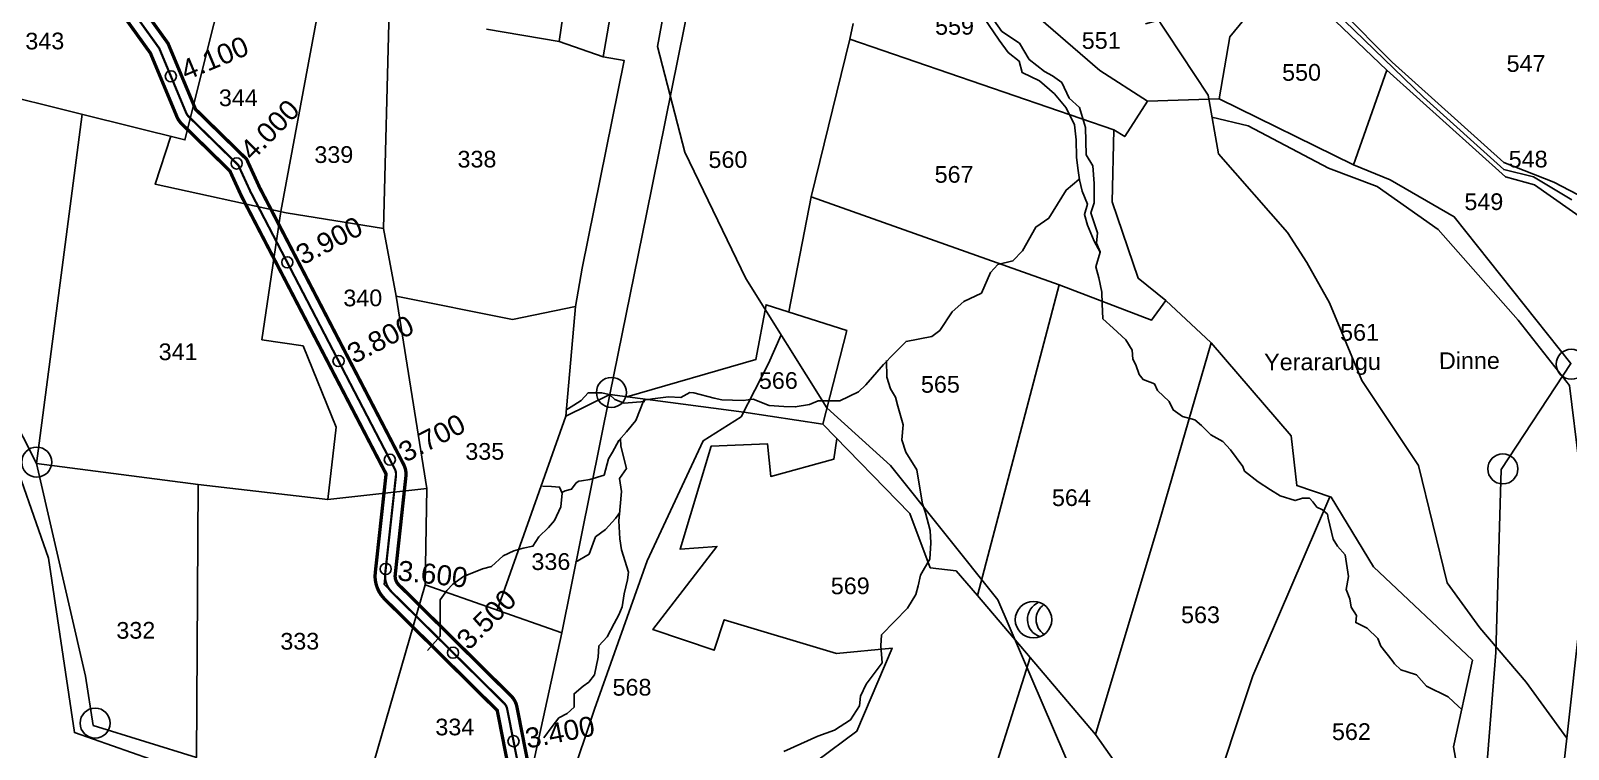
# Model space of a CAD drawing. Header units: inches. Extents: x 208632 to 221797, y 1591440 to 1598854.
# Drawn here: x 211073 to 212454, y 1593824 to 1594470 of the extents above; entities that cross this region are included whole.
import ezdxf
from ezdxf.enums import TextEntityAlignment as Align

# ---------------------------------------------------------------- set-up
doc = ezdxf.new("R2010")
doc.units = ezdxf.units.IN
doc.header["$LTSCALE"] = 15
doc.header["$MEASUREMENT"] = 0
doc.header["$PDMODE"] = 32
doc.header["$PDSIZE"] = 10
doc.linetypes.add('HIDDEN2', pattern=[0.1875, 0.125, -0.0625])
for name, color, linetype in [('BOUNDRY STONES', 240, 'Continuous'), ('CANAL1', 7, 'Continuous'), ('CSMark', 72, 'Continuous'), ('PLOTS', 7, 'Continuous'), ('PLOTS NO', 7, 'Continuous'), ('ROADS', 1, 'Continuous'), ('STREAMS', 4, 'Continuous'), ('text2', 7, 'Continuous'), ('wells', 7, 'Continuous')]:
    doc.layers.add(name, color=color, linetype=linetype)
doc.styles.add('FONT1', font='Arial')
doc.styles.get("Standard").update_dxf_attribs({"font": 'arial.ttf'})

msp = doc.modelspace()

# ---------------------------------------------------------------- linework, layer by layer
at = {"layer": 'BOUNDRY STONES'}
for centre in [(212456.7, 1594170), (211594.3, 1594144.6), (211077.9, 1594081.9), (212395.2, 1594075.8), (211130.4, 1593847.2)]:
    msp.add_circle(centre, 13.5, dxfattribs=at)
at = {"layer": 'CANAL1', "color": 200, "linetype": 'ByBlock', "ltscale": 40, "const_width": 3}
for points in [[(211501.6, 1593808), (211491.7, 1593858.6), (211390.5, 1593958.8, -0.228467), (211382.1, 1593982.6), (211391.8, 1594071.3), (211261.9, 1594321), (211251.5, 1594343.7), (211208.2, 1594386.1, -0.100738), (211203.9, 1594392.4), (211180.1, 1594449.6), (211104.3, 1594555.1, -0.433224), (211109.7, 1594582.3), (211110.1, 1594582.5), (211495.8, 1594845.4), (211668.1, 1594968.8), (211715.1, 1595017.8, -0.101637), (211721.4, 1595022.1), (211771.1, 1595043.1), (212025.6, 1595180.4), (212076.6, 1595195), (212227.7, 1595199.9), (212276.1, 1595239.2)], [(211519.3, 1593811.2), (211509.4, 1593861.7, 0.150114), (211504.2, 1593871.6), (211403.2, 1593971.6, -0.228467), (211400, 1593980.6), (211409.6, 1594069, 0.148037), (211407.6, 1594079.8), (211278.1, 1594329), (211266.5, 1594354.3), (211220.6, 1594399.2), (211195.9, 1594458.4), (211118.3, 1594566.4), (211119.9, 1594567.5), (211506.2, 1594830.6), (211679.9, 1594955.2), (211728.2, 1595005.4), (211778.9, 1595026.9), (212032.4, 1595163.6), (212079.4, 1595177), (212227.9, 1595181.9, 0.16381), (212239.3, 1595186.1), (212287.5, 1595225.2)]]:
    msp.add_lwpolyline(points, format="xyb", dxfattribs=at)
at = {"layer": 'CANAL1', "color": 1, "linetype": 'HIDDEN2', "ltscale": 5, "const_width": 2}
msp.add_lwpolyline([(211510.5, 1593809.7), (211500.6, 1593860, 0.150114), (211497.8, 1593865.2), (211396.8, 1593965.2, -0.228467), (211391, 1593981.6), (211400.7, 1594070, 0.148037), (211399.6, 1594075.7), (211270, 1594325), (211259, 1594349), (211214.5, 1594392.6, -0.100738), (211212.2, 1594395.9), (211188, 1594454), (211111.6, 1594560.3, -0.433224)], format="xyb", dxfattribs=at)
at = {"layer": 'CSMark', "linetype": 'Continuous'}
for p in [(211198.4, 1594428.9), (211257.5, 1594350.5), (211303, 1594261.6), (211349.1, 1594172.9), (211395.2, 1594084.1), (211391.5, 1593985.9), (211452, 1593910.5), (211506.3, 1593831)]:
    msp.add_point(p, dxfattribs=at)
at = {"layer": 'PLOTS'}
for points in [[(211481.9, 1594471.1), (211547.3, 1594460), (211589.2, 1594746), (211609.3, 1594883.4), (211622.9, 1594962.2)], [(211660.4, 1594936.1), (211637.7, 1594774.7), (211611.7, 1594589.8), (211587, 1594446.4), (211547.3, 1594460)], [(211811.4, 1594476.2), (211808.5, 1594462.1), (212045.8, 1594380.8), (212055.5, 1594374.6), (212076, 1594406.5), (212033.2, 1594434.1), (211894.1, 1594554.7), (211880.1, 1594562.9), (211872.5, 1594588.7)], [(210781.5, 1594463.2), (210914.2, 1594378.4), (210936.5, 1594457.4), (210990.1, 1594436.8), (211031.3, 1594416.5), (211118.2, 1594394.8), (211211, 1594371.7), (211237, 1594475.8), (211245.1, 1594508.1), (211230.9, 1594511.6), (211045.1, 1594546.3)], [(212513, 1594296.3), (212440.9, 1594333.7), (212396, 1594351.2), (212295.9, 1594441.7), (212250, 1594487.8), (212194.6, 1594516.9), (212184.6, 1594506.8), (212245, 1594478.5), (212290.9, 1594434.3), (212397.6, 1594338.5), (212423.6, 1594331.3), (212500, 1594277.5)], [(211332.5, 1594497.5), (211297.3, 1594307.2), (211280.2, 1594192), (211317.3, 1594186.5), (211346.9, 1594113.5), (211339.4, 1594048.2), (211428.4, 1594058.1), (211400.9, 1594231.1)], [(211665.3, 1594500.8), (211625.7, 1594304.8), (211592.9, 1594142.7), (211553.3, 1594123.4), (211562.1, 1594222)], [(212140.4, 1594408.6), (212150, 1594464.4), (212184.6, 1594506.8), (212074.2, 1594476.1)], [(211587, 1594446.4), (211605.7, 1594443.1), (211567.9, 1594256.4), (211562.1, 1594222), (211505.3, 1594210.2), (211400.9, 1594231.1), (211389.4, 1594291.9), (211394.6, 1594487.9)], [(211753.6, 1594217), (211773.7, 1594320.6), (211808.5, 1594462.1)], [(212372.3, 1593703.1), (212388.9, 1593910.7), (212393.7, 1594075.2), (212456.4, 1594170.7), (212351.5, 1594302.5), (212294, 1594335.8), (212261.1, 1594349.1), (212290.9, 1594434.3)], [(212076, 1594406.5), (212140.4, 1594408.6), (212261.1, 1594349.1)], [(211339.4, 1594048.2), (211223.1, 1594061.7), (211077.8, 1594080.6), (211099.8, 1594250), (211118.6, 1594394.8)], [(210914.2, 1594378.4), (210936.4, 1594352.9), (211029.5, 1594175.5), (211077.8, 1594080.6), (211121.6, 1593889.4), (211128.7, 1593845.1), (211221.6, 1593816.4), (211223.1, 1594061.7)], [(211198.3, 1594374.9), (211184.2, 1594331.9), (211302.1, 1594306.1), (211389.4, 1594291.9)], [(212045.8, 1594380.8), (212044.2, 1594315.9), (212067.5, 1594247.3), (212092.5, 1594227.3), (212133.2, 1594189.1), (212205, 1594105.6), (212210, 1594060.9), (212241.1, 1594050.3), (212279, 1593987.9), (212367.9, 1593903.8), (212350.9, 1593825.9), (212372.3, 1593703.1), (212339.6, 1593542.9), (212318.6, 1593440), (212351.8, 1593291.5), (212302.1, 1593053.7), (212254, 1592848.3), (212317.5, 1592848.9), (212309, 1592747.6)], [(211773.7, 1594320.6), (211996.6, 1594241.3), (212079.6, 1594209.7), (212092.5, 1594227.3)], [(211996.6, 1594241.3), (211923.1, 1593961.9), (211903.9, 1593984.3), (211880.7, 1593987), (211862.5, 1594035.8), (211784.2, 1594116)], [(211592.9, 1594142.7), (211713.3, 1594126.7), (211784.2, 1594116), (211805.7, 1594200.2), (211733.2, 1594223.5), (211724.1, 1594174.1), (211608.2, 1594140.7)], [(211970.5, 1593906.2), (212029.3, 1593837.1), (212086.5, 1594028), (212133.2, 1594189.1)], [(211549.8, 1593928.3), (211592.9, 1594142.7)], [(211553.3, 1594123.4), (211491.7, 1593948.7)], [(211796.9, 1594102.9), (211794, 1594084.5), (211737.5, 1594069), (211734.4, 1594098.5), (211684, 1594096.3), (211656, 1594003.6), (211689, 1594006.2), (211631.5, 1593931.3), (211686.6, 1593912.7), (211695.6, 1593940.2), (211796.6, 1593909.9), (211846.4, 1593914.7), (211814.9, 1593839.9), (211778.6, 1593812.9), (211645.1, 1593807.6), (211523.3, 1593807.5), (211505, 1593717.6), (211366.7, 1593763.2), (211427, 1593971.6), (211549.8, 1593928.3), (211523.3, 1593807.5)], [(211428.4, 1594058.1), (211427, 1593971.6)], [(212239.8, 1594050.8), (212170.6, 1593889.9), (212130.4, 1593769), (212060.7, 1593792.2), (212029.3, 1593837.1)], [(211575.5, 1593530.5), (211661.8, 1593460.2), (211738, 1593645.1), (211725.1, 1593734.7), (211741, 1593781.5), (211778.6, 1593812.9), (211924.8, 1593761.2), (211970.5, 1593906.2), (211923.1, 1593961.9)]]:
    msp.add_lwpolyline(points, dxfattribs=at)
at = {"layer": 'ROADS', "color": 1}
for points in [[(212131.3, 1593434.8), (212120.3, 1593512.6), (212076.7, 1593617.9), (212046.3, 1593728), (212011.8, 1593794.5), (211941.5, 1593958), (211845, 1594079), (211787.9, 1594130.6), (211715.1, 1594247.1), (211660.3, 1594360.5), (211635.7, 1594455.6), (211671.3, 1594649.3), (211702.4, 1594869.4), (211704.4, 1594936)], [(212083.2, 1594483.4), (212180.7, 1594513), (212214.8, 1594500.8), (212252.9, 1594478.8), (212324, 1594410.2), (212396.1, 1594345), (212422.8, 1594338.4), (212457.1, 1594317.9)], [(212081.4, 1594486.1), (212130.4, 1594411.9), (212139.6, 1594359.1), (212201.7, 1594288.3), (212219.2, 1594261.5), (212239.4, 1594225.1), (212268.6, 1594155.4), (212319.3, 1594078.8), (212345.2, 1593973.4), (212374.6, 1593933), (212416.1, 1593884.2), (212452.6, 1593833.6), (212441.1, 1593731.5)], [(212452.6, 1593833.6), (212464.8, 1593941.9), (212472.4, 1594009.3), (212455.2, 1594150.9), (212408.9, 1594209.7), (212337, 1594291.2), (212282.2, 1594329.9), (212238.6, 1594346.4), (212166.5, 1594384.3), (212133.8, 1594392.2)], [(211746.7, 1594196.4), (211735.4, 1594170.6), (211710.9, 1594122.8), (211676.6, 1594101.2), (211626.5, 1593993.2), (211579, 1593859.7), (211534.4, 1593726.3), (211477.6, 1593610.3)], [(210916.1, 1593179.2), (211089.4, 1593038.8), (211150, 1592989.7), (211263.4, 1593250.6), (211306, 1593364.7), (211409.4, 1593554.2), (211479.3, 1593709.7), (211231.2, 1593796.8), (211111.7, 1593838.7), (211088.4, 1593995.5), (211051, 1594102.8)]]:
    msp.add_lwpolyline(points, dxfattribs=at)
at = {"layer": 'STREAMS'}
for points in [[(211918.3, 1594497.1), (211942.7, 1594461.4), (211950.7, 1594450.4), (211960.7, 1594442.4), (211963.2, 1594432.3), (211978.9, 1594424.8), (211992.3, 1594413.2), (212002.8, 1594400.5), (212010.3, 1594385.3), (212011.9, 1594371.6), (212012, 1594356.2), (212013.2, 1594346.3), (212014.7, 1594335.8), (212017.3, 1594325.5), (212021.9, 1594313.9), (212019.2, 1594304.7), (212022, 1594295), (212027.9, 1594280.6), (212033.5, 1594270.6), (212029.4, 1594257.6), (212032.3, 1594247.5), (212035, 1594234.7), (212035.2, 1594224.4), (212035.7, 1594210.9), (212045.2, 1594202.4), (212056.5, 1594191.9), (212062.3, 1594182.5), (212062.9, 1594174.5), (212065.4, 1594169.4), (212068.3, 1594160.8), (212072, 1594156.1), (212082.1, 1594152.3), (212085, 1594146.4), (212095.5, 1594136.3), (212099, 1594128.9), (212107.4, 1594122.9), (212118.5, 1594119.9), (212124.6, 1594114.9), (212132.8, 1594106.4), (212143.7, 1594100.5), (212150.6, 1594093.1), (212161.6, 1594078), (212163.1, 1594073.8), (212175.4, 1594064.3), (212186.5, 1594056.9), (212195.1, 1594051.6), (212208.6, 1594047.3), (212215.3, 1594049.4), (212221.4, 1594049.4), (212224.5, 1594046.2), (212228.1, 1594041.5), (212233.3, 1594039), (212237.7, 1594035), (212238.3, 1594031.4), (212242.9, 1594012.5), (212246.7, 1594006.5), (212253.5, 1593998.7), (212256.6, 1593979.1), (212254.3, 1593967.4), (212257.8, 1593959.1), (212259, 1593951.4), (212263.8, 1593944.1), (212263.1, 1593937.6), (212273.2, 1593932.5), (212282.8, 1593923.2), (212285.5, 1593916.3), (212295.7, 1593903.6), (212298, 1593900.6), (212303.7, 1593895.3), (212309.3, 1593893.4), (212317.7, 1593890.7), (212326.5, 1593880.5), (212346, 1593871), (212355.5, 1593862.3), (212358.2, 1593859.8)], [(212033.3, 1594271), (212030.2, 1594278.7), (212031.1, 1594288.1), (212024.9, 1594306.2), (212028.1, 1594315), (212027.9, 1594332.5), (212026.8, 1594348.2), (212020.7, 1594358.3), (212020.2, 1594382.9), (212014.9, 1594400.7), (212005.5, 1594409.2), (211999.1, 1594423.2), (211990.7, 1594429.3), (211983.4, 1594433.1), (211969.5, 1594444.1), (211960.9, 1594458.7), (211945.1, 1594469), (211925.1, 1594497.8)]]:
    msp.add_lwpolyline(points, dxfattribs=at)
at = {"layer": 'STREAMS', "color": 4}
for points in [[(211549.1, 1594054.3), (211552.7, 1594056), (211558.5, 1594057.6), (211562.6, 1594063.2), (211565.1, 1594064.8), (211567.5, 1594065.1), (211575, 1594066.2), (211587.7, 1594070.2), (211591.7, 1594084.8), (211595.3, 1594090.9), (211600.8, 1594101.4), (211607.9, 1594109.1), (211616.1, 1594119.4), (211623.5, 1594137.6), (211631.2, 1594138.7), (211645.6, 1594140.7), (211656.6, 1594139.9), (211664.6, 1594144.4), (211668.2, 1594144.1), (211686.7, 1594139.5), (211693.6, 1594137.9), (211712.6, 1594137.4), (211721.7, 1594138.5), (211736.1, 1594132.8), (211749.3, 1594131.8), (211759.5, 1594131.5), (211772.2, 1594133.8), (211779.9, 1594137.1), (211799.5, 1594136.9), (211816.3, 1594145), (211822.9, 1594151.4), (211838.7, 1594169.8), (211848, 1594179.2), (211859, 1594190.5), (211882.1, 1594195), (211889.3, 1594200.3), (211900.3, 1594217.2), (211911, 1594226.3), (211926.7, 1594233.8), (211934.9, 1594252.3), (211941.5, 1594259.5), (211955, 1594262.9), (211963.5, 1594272), (211975.5, 1594293.3), (211987.4, 1594301.3), (212002.8, 1594326.6), (212014.3, 1594336.1)], [(211841.5, 1594173.2), (211841.6, 1594158.2), (211844.9, 1594147.9), (211849.4, 1594140.4), (211851.7, 1594132.1), (211856.5, 1594115.4), (211855.2, 1594102.1), (211858.8, 1594090.9), (211868.6, 1594074.9), (211870.6, 1594064), (211873.8, 1594044.3), (211876.6, 1594036.2), (211880.8, 1594020.3), (211881.2, 1594009.4), (211880.4, 1593994.7), (211875.7, 1593986.6), (211872.1, 1593980.4), (211869.9, 1593970.7), (211867.7, 1593962.9), (211860.3, 1593950.6), (211837, 1593926.6), (211836.2, 1593916.7), (211837.6, 1593901.4), (211823.2, 1593882.2), (211818, 1593871.6), (211817.2, 1593862.7), (211809.2, 1593850.1), (211794.7, 1593840.9), (211779.7, 1593835.5), (211749.2, 1593821.8)], [(211553.4, 1594128.7), (211560.6, 1594133.1), (211567.2, 1594137.3), (211573.3, 1594144.3), (211585.4, 1594144.3), (211592.4, 1594142.7), (211597.4, 1594138.3), (211605.7, 1594135), (211624.3, 1594136.4)], [(211533.6, 1593834.1), (211541, 1593844.1), (211546.9, 1593851.9), (211554.4, 1593855.9), (211560.7, 1593861.7), (211560.7, 1593873.7), (211569, 1593880.4), (211574, 1593884.1), (211579, 1593890.8), (211582.3, 1593906.6), (211583, 1593916.6), (211590.3, 1593924.9), (211596.6, 1593936.9), (211600.8, 1593944.7), (211603.8, 1593951.7), (211605.7, 1593963.6), (211608.7, 1593976.2), (211609.5, 1593983.1), (211603.3, 1594003.1), (211601.9, 1594012.8), (211601, 1594029), (211602, 1594041.9), (211603.4, 1594055.6), (211601.6, 1594067.2), (211607.7, 1594076.2), (211602.6, 1594096.2), (211602.3, 1594103.1)], [(211429.1, 1593912.6), (211440.5, 1593925.4), (211440.4, 1593932.9), (211440.4, 1593940.8), (211440.3, 1593958), (211446.5, 1593966.4), (211451.7, 1593972.1), (211461.4, 1593979.2), (211478.5, 1593985.9), (211486.4, 1593988.1), (211497, 1593997.8), (211506.6, 1594002.3), (211515, 1594004.5), (211523.8, 1594006.3), (211529, 1594014.7), (211537.8, 1594023.1), (211543.1, 1594029.3), (211548.7, 1594041.6), (211550, 1594053.9), (211547.7, 1594059.5), (211540.5, 1594060), (211532.2, 1594060.3)], [(211561.9, 1593992), (211574.4, 1593999.2), (211577.9, 1594009), (211579.9, 1594014.6), (211589, 1594021.3), (211597.9, 1594031.3), (211601.8, 1594036.6)]]:
    msp.add_lwpolyline(points, dxfattribs=at)
at = {"layer": 'text2', "linetype": 'Continuous'}
msp.add_lwpolyline([(212281.8, 1595232.2), (212231, 1595191), (212078, 1595186), (212029, 1595172), (211775, 1595035), (211723, 1595013), (211674, 1594962), (211501, 1594838), (211115, 1594575), (211107, 1594570), (211111.1, 1594561), (211188, 1594454), (211213, 1594394), (211259, 1594349), (211270, 1594325), (211270, 1594325), (211401, 1594073), (211390, 1593972), (211500, 1593863), (211511, 1593807)], dxfattribs=at)
at = {"layer": 'wells', "color": 0}
msp.add_circle((211973.5, 1593940.2), 16.4, dxfattribs=at)
for centre, start, end in [((211984.4, 1593940.6), 111.4047, 252.828), ((211992.3, 1593940.4), 125.3285, 235.5921)]:
    msp.add_arc(centre, 16.4, start, end, dxfattribs=at)

# ---------------------------------------------------------------- texts
at = {"layer": 'CSMark', "color": 1, "linetype": 'Continuous', "style": 'FONT1'}
for s, rotation, p in [('4.100', 22.6199, (211208.6, 1594433.2)), ('4.100', 22.6199, (211208.6, 1594433.2)), ('4.100', 22.6199, (211208.6, 1594433.2)), ('4.000', 45.6296, (211265.2, 1594358.4)), ('4.000', 45.6296, (211265.2, 1594358.4)), ('4.000', 45.6296, (211265.2, 1594358.4)), ('3.900', 27.4673, (211312.7, 1594266.7)), ('3.900', 27.4673, (211312.7, 1594266.7)), ('3.900', 27.4673, (211312.7, 1594266.7)), ('3.800', 27.4673, (211358.8, 1594177.9)), ('3.800', 27.4673, (211358.8, 1594177.9)), ('3.800', 27.4673, (211358.8, 1594177.9)), ('3.700', 27.4673, (211405, 1594089.2)), ('3.700', 27.4673, (211405, 1594089.2)), ('3.700', 27.4673, (211405, 1594089.2)), ('3.600', 353.7844, (211402.4, 1593984.7)), ('3.600', 353.7844, (211402.4, 1593984.7)), ('3.600', 353.7844, (211402.4, 1593984.7)), ('3.500', 45.2616, (211459.8, 1593918.3)), ('3.500', 45.2616, (211459.8, 1593918.3)), ('3.500', 45.2616, (211459.8, 1593918.3)), ('3.400', 11.113, (211517.1, 1593833.1))]:
    msp.add_text(s, height=18, rotation=rotation, dxfattribs=at).set_placement(p, align=Align.MIDDLE_LEFT)
at = {"layer": 'PLOTS NO'}
for s, p in [('559', (211885.1, 1594466.2)), ('343', (211067.7, 1594453)), ('551', (212016.9, 1594453.5)), ('550', (212196.9, 1594424.8)), ('547', (212398.6, 1594432.8)), ('344', (211241.6, 1594402)), ('339', (211327.4, 1594350.9)), ('338', (211456, 1594346.8)), ('560', (211681.5, 1594346.4)), ('548', (212400.5, 1594346.8)), ('567', (211884.7, 1594333.1)), ('549', (212360.7, 1594308.5)), ('340', (211353.4, 1594222)), ('561', (212249, 1594191)), ('341', (211187.5, 1594173.6)), ('Yerararugu', (212180.8, 1594164.4)), ('Dinne', (212337.8, 1594165.6)), ('566', (211726.8, 1594147.7)), ('565', (211872.4, 1594144.3)), ('335', (211463, 1594084)), ('564', (211990.1, 1594042.4)), ('336', (211522.4, 1593984.9)), ('569', (211791.4, 1593963.1)), ('563', (212106.1, 1593937.1)), ('332', (211149.5, 1593923.1)), ('333', (211296.8, 1593913.3)), ('568', (211595.3, 1593871.9)), ('334', (211436.1, 1593836.2)), ('562', (212241.7, 1593832))]:
    msp.add_text(s, height=15, rotation=0.2399, dxfattribs=at).set_placement(p)

doc.saveas('drawing.dxf')
